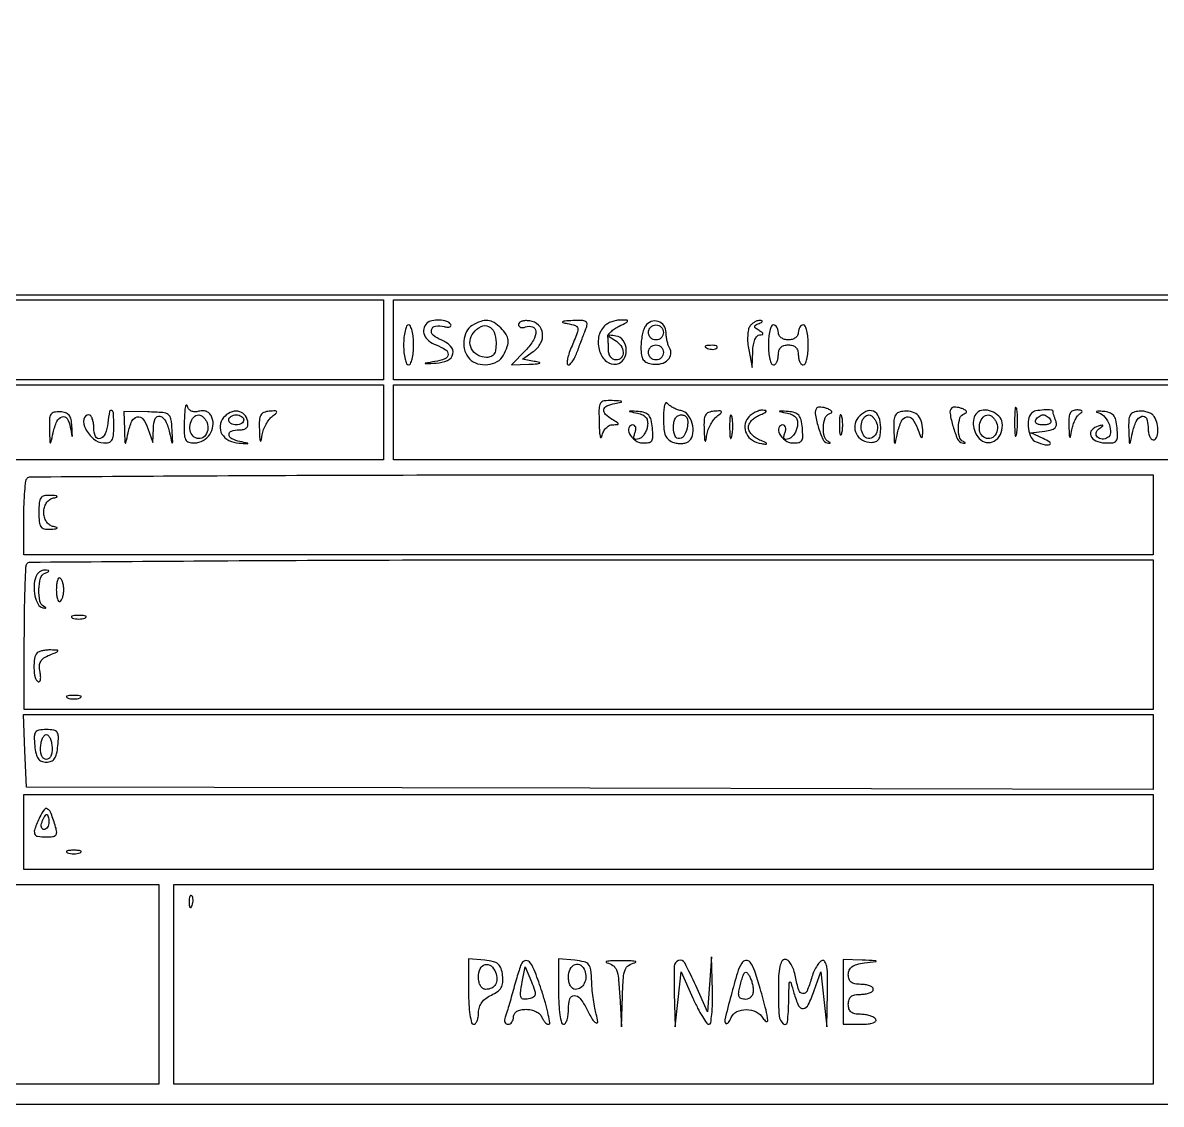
# Model space of a CAD drawing. Extents: x 31 to 1250, y 31 to 897.
# Drawn here: x 781.8 to 1009.6, y 31 to 247.5 of the extents above; entities that cross this region are included whole.
import ezdxf

# ---------------------------------------------------------------- set-up
doc = ezdxf.new("R2010")
doc.units = 0

msp = doc.modelspace()

# ---------------------------------------------------------------- linework, layer by layer
for points in [[(31, 464), (31, 31), (640.463489, 31), (1249.926977, 31), (1250.213489, 53.75, 0.003096), (1250.324363, 71.071305, 0.000033), (1250.341341, 190.328125, 0.000105), (1250.322872, 327.870384, 0.000068), (1250.246394, 486.75), (1249.992789, 897), (640.496394, 897), (31, 897)], [(1247, 543.5), (1247, 193), (952.160124, 193), (657.320248, 193), (656.662291, 168.25, 0.00357), (656.407858, 155.161514, 0.000998), (656.196972, 134.687033, 0.001007), (656.051305, 111.525542, 0.001059), (656.002167, 88.74841), (656, 33.99682), (345.25, 34.24841), (34.5, 34.5), (34.244232, 463, -0.000104), (34.180262, 627.393921, -0.000173), (34.202946, 765.995312, -0.000003), (34.267736, 891.687549, -0.090797), (34.462847, 892.75, -0.310964), (35.540421, 893.495322, -0.00002), (156.393237, 893.749289, -0.000437), (325.743285, 893.950432, -0.000079), (640.968615, 894), (1247, 894)], [(858, 183, 0.023598), (858.07239, 181.467056, 0.037669), (858.29375, 180.175, 0.04382), (858.612873, 179.251055, 0.295869), (859, 179, 0.295869), (859.387127, 179.251055, 0.04382), (859.70625, 180.175, 0.037669), (859.92761, 181.467056, 0.023598), (860, 183, 0.023598), (859.92761, 184.532944, 0.037669), (859.70625, 185.825, 0.04382), (859.387127, 186.748945, 0.295869), (859, 187, 0.295869), (858.612873, 186.748945, 0.04382), (858.29375, 185.825, 0.037669), (858.07239, 184.532944, 0.023598)], [(862.666667, 187.333333, 0.141493), (862.046543, 186.209661, 0.157124), (862.155831, 184.978564, 0.125778), (863.022718, 183.839369, 0.076839), (864.5, 183, -0.049259), (866.403631, 182.052674, -0.278258), (866.893886, 181.082291, -0.288648), (866.26017, 180.225777, -0.051454), (864.25, 179.671679, 0.000355), (862.336665, 179.349423, 0.564304), (862.315833, 179.29661, 0.246358), (862.404184, 179.255458, 0.000286), (864.491449, 179.355257, 0.094567), (866.804972, 179.913871, 0.236433), (867.869333, 181.227485, 0.257108), (867.41437, 182.770708, 0.104748), (865.512589, 183.995214, -0.088467), (863.949568, 184.931699, -0.2754), (863.581932, 186.052129, -0.314423), (864.385672, 186.78764, -0.097207), (866.114239, 186.680377, 0.035946), (866.802744, 186.552302, 0.103734), (867.28339, 186.597944, 0.249166), (867.481177, 186.797476, 0.214761), (867.442363, 187.093259, 0.181122), (866.640522, 187.714113, 0.062651), (865.174972, 187.973789, 0.061948), (863.65429, 187.8618, 0.148106)], [(871.75, 186.919901, 0.146048), (870.588724, 185.68167, 0.095697), (870.05855, 183.784315, 0.092613), (870.26696, 181.76874, 0.125062), (871.2, 180.2, 0.125883), (872.808526, 179.246811, 0.098471), (874.837404, 179.067415, 0.101395), (876.731117, 179.674477, 0.142728), (877.964816, 180.934259, 0.035549), (878.75332, 182.698381, 0.112104), (878.915117, 183.975846, 0.124199), (878.504256, 185.121192, 0.048498), (877.428571, 186.428571, 0.058856), (876.102537, 187.474433, 0.116507), (874.837073, 187.891374, 0.107902), (873.452869, 187.712288, 0.045976)], [(876.5, 183.486305, -0.031368), (876.408289, 182.025875, -0.110209), (876.091693, 181.144802, -0.160966), (875.510174, 180.667675, -0.092239), (874.608986, 180.5, -0.128495), (872.842405, 180.961617, -0.143461), (871.614263, 182.216473, -0.15131), (871.295324, 183.880949, -0.14646), (871.966028, 185.459066, -0.105582), (873.517514, 186.68241, -0.220394), (875.022135, 186.717704, -0.201885), (876.116915, 185.570413, -0.091143)], [(881, 187.100936, 0.15704), (881.113019, 186.74997, 0.152047), (881.410912, 186.525413, 0.11277), (881.863672, 186.471019, 0.065439), (882.398849, 186.599558, -0.173941), (883.82856, 186.630976, -0.321252), (884.478115, 185.733805, -0.138546), (883.984772, 183.953741, -0.054624), (882.422148, 181.91874), (879.625818, 179), (883.062909, 179.136182, 0.004244), (884.760861, 179.217898, 0.109749), (885.200705, 179.342095, 0.68572), (885.181767, 179.492588, 0.01395), (884.14621, 179.719334), (881.79242, 180.166304), (883.953108, 181.679709, 0.116967), (885.429988, 183.34031, 0.153195), (885.811331, 185.323096, 0.175735), (884.98734, 186.978154, 0.156218), (883.25, 187.819551, 0.043615), (882.388357, 187.866043, 0.069078), (881.660938, 187.740273, 0.097145), (881.173482, 187.472182, 0.22212)], [(890.75, 187.294267, -0.030536), (892.382585, 186.875085, -0.280515), (892.840355, 186.344053, -0.134757), (892.745166, 185.42703, -0.006112), (891.551027, 182.467881, 0.01976), (891.055929, 181.137485, 0.036526), (890.777714, 180.01869, 0.048871), (890.719831, 179.227695, 0.407021), (890.953202, 179, 0.209565), (891.344987, 179.171752, 0.038303), (891.846766, 179.807813, 0.03542), (892.356445, 180.696857, 0.025605), (892.799892, 181.75, -0.002069), (893.23298, 182.93103, -0.001631), (893.711342, 184.20625, -0.001649), (894.163486, 185.387945, -0.004083), (894.504706, 186.25, 0.076337), (894.718729, 187.153131, 0.283153), (894.464233, 187.652222, 0.132132), (893.682876, 187.880838, 0.015613), (891.856989, 187.863818, 0.005292), (890.29613, 187.783943, 0.103737), (889.834347, 187.656912, 0.683911), (889.850359, 187.503633, 0.019189)], [(898.2, 186.8, 0.154988), (897.033226, 184.547134, 0.119889), (897.222944, 181.773595, 0.140799), (898.604764, 179.69498, 0.227454), (900.619827, 179.165302, 0.205891), (902.047395, 180.134343, 0.148501), (902.573697, 182.010566, 0.148379), (901.967859, 183.863703, 0.205592), (900.5, 184.773136, 0.00423), (899.240842, 184.951462, 0.363634), (899.089662, 184.855558, 0.338934), (899.15263, 184.680682, 0.003998), (900.25, 183.987141, -0.097508), (901.460238, 182.859633, -0.141879), (901.949885, 181.494966, -0.212936), (901.557763, 180.443606, -0.201202), (900.5, 180, -0.130775), (899.924246, 180.153209, -0.10214), (899.4375, 180.583333, -0.08892), (899.111864, 181.230589, -0.072314), (899, 182, 0.006166), (898.989879, 182.820703, 0.006352), (898.959521, 183.632812, 0.006165), (898.9156, 184.335793, 0.026752), (898.862198, 184.75, -0.221686), (898.957853, 185.117545, -0.039246), (899.466292, 185.642545, -0.035976), (900.207736, 186.207422, -0.025435), (901.112198, 186.735258, 0.004098), (902.61138, 187.526457, 0.206112), (902.813884, 187.781816, 0.479918), (902.688838, 187.952972, 0.009433), (901.45, 187.985258, 0.050821), (900.577067, 187.902639, 0.038466), (899.649688, 187.64317, 0.039393), (898.808227, 187.258834, 0.069662)], [(906.408039, 186.792889, 0.074979), (906.058349, 186.091692, 0.026127), (905.766736, 184.998536, 0.025264), (905.566845, 183.743398, 0.02686), (905.5, 182.5, 0.034904), (905.607936, 180.955678, 0.120905), (905.977034, 180.032113, 0.144871), (906.687237, 179.478396, 0.05857), (907.88691, 179.162508, 0.098599), (909.578091, 179.257483, 0.132219), (910.908085, 180.011191, 0.166778), (911.492502, 181.185457, 0.172907), (911.221231, 182.451057, -0.058966), (910.969944, 182.990725, -0.023991), (910.753495, 183.772782, -0.023336), (910.598976, 184.644823, -0.027494), (910.537214, 185.480924, 0.148387), (910.085642, 186.874385, 0.165266), (908.951743, 187.710216, 0.167279), (907.554333, 187.676888, 0.151947)], [(910, 185.5, -0.099038), (909.885486, 184.927543, -0.097945), (909.559375, 184.440625, -0.097945), (909.072457, 184.114514, -0.099038), (908.5, 184, -0.099038), (907.927543, 184.114514, -0.097945), (907.440625, 184.440625, -0.097945), (907.114514, 184.927543, -0.099038), (907, 185.5, -0.099038), (907.114514, 186.072457, -0.097945), (907.440625, 186.559375, -0.097945), (907.927543, 186.885486, -0.099038), (908.5, 187, -0.099038), (909.072457, 186.885486, -0.097945), (909.559375, 186.559375, -0.097945), (909.885486, 186.072457, -0.099038)], [(927.320166, 186.75, 0.113138), (927.008157, 186.035279, 0.033225), (926.86408, 184.839063, 0.031513), (926.877542, 183.431602, 0.029195), (927.06608, 182), (927.736718, 178.5), (927.868359, 181.75, -0.0344), (928.008494, 183.027524, -0.055621), (928.319972, 184.074529, -0.0743), (928.74995, 184.778031, -0.218796), (929.25, 185.015313, 0.037088), (929.791922, 185.062247, 0.404726), (929.911017, 185.221831, 0.205841), (929.767122, 185.465159, 0.016505), (929.136847, 185.894262, -0.022213), (928.426195, 186.390051, -0.233412), (928.273695, 186.69893, -0.275386), (928.436975, 186.972905, -0.029355), (929.136847, 187.300002, 0.028112), (929.600724, 187.515399, 0.18127), (929.768355, 187.706053, 0.417569), (929.702337, 187.850559, 0.070426), (929.372445, 187.921053, 0.095742), (928.873212, 187.860349, 0.051703), (928.304471, 187.609622, 0.04885), (927.757501, 187.222304, 0.055079)], [(931, 183, 0.023598), (931.07239, 181.467056, 0.037669), (931.29375, 180.175, 0.04382), (931.612873, 179.251055, 0.295869), (932, 179, 0.191087), (932.381882, 179.151477, 0.088204), (932.70625, 179.5875, 0.068025), (932.926307, 180.234582, 0.048028), (933, 181, -0.072254), (933.126841, 181.873159, -0.124864), (933.5, 182.5, -0.124864), (934.126841, 182.873159, -0.072254), (935, 183, -0.072254), (935.873159, 182.873159, -0.124864), (936.5, 182.5, -0.124864), (936.873159, 181.873159, -0.072254), (937, 181, 0.048028), (937.073693, 180.234582, 0.068025), (937.29375, 179.5875, 0.088204), (937.618118, 179.151477, 0.191087), (938, 179, 0.295869), (938.387127, 179.251055, 0.04382), (938.70625, 180.175, 0.037669), (938.92761, 181.467056, 0.023598), (939, 183, 0.023598), (938.92761, 184.532944, 0.037669), (938.70625, 185.825, 0.04382), (938.387127, 186.748945, 0.295869), (938, 187, 0.148195), (937.618646, 186.884432, 0.098894), (937.29375, 186.559375, 0.082425), (937.074694, 186.073457, 0.064853), (937, 185.5, -0.130775), (936.846791, 184.924246, -0.10214), (936.416667, 184.4375, -0.08892), (935.769411, 184.111864, -0.072314), (935, 184, -0.072314), (934.230589, 184.111864, -0.08892), (933.583333, 184.4375, -0.10214), (933.153209, 184.924246, -0.130775), (933, 185.5, 0.064853), (932.925306, 186.073457, 0.082425), (932.70625, 186.559375, 0.098894), (932.381354, 186.884432, 0.148195), (932, 187, 0.295869), (931.612873, 186.748945, 0.04382), (931.29375, 185.825, 0.037669), (931.07239, 184.532944, 0.023598)], [(910, 181.5, -0.099038), (909.885486, 180.927543, -0.097945), (909.559375, 180.440625, -0.097945), (909.072457, 180.114514, -0.099038), (908.5, 180, -0.099038), (907.927543, 180.114514, -0.097945), (907.440625, 180.440625, -0.097945), (907.114514, 180.927543, -0.099038), (907, 181.5, -0.099038), (907.114514, 182.072457, -0.097945), (907.440625, 182.559375, -0.097945), (907.927543, 182.885486, -0.099038), (908.5, 183, -0.099038), (909.072457, 182.885486, -0.097945), (909.559375, 182.559375, -0.097945), (909.885486, 182.072457, -0.099038)], [(918.8125, 182.316886, 0.051402), (919.359369, 182.160852, 0.05415), (919.916927, 182.123424, 0.060344), (920.402231, 182.202593, 0.126455), (920.729167, 182.395833, 0.296942), (920.77538, 182.614691, 0.208169), (920.592839, 182.799335, 0.077125), (920.112848, 182.910055, 0.028489), (919.416667, 182.921053, 0.018894), (918.670344, 182.862007, 0.168741), (918.37858, 182.720685, 0.470617), (918.395823, 182.538436, 0.054073)], [(814.116001, 167.886536, 0.011699), (814.111346, 165.213257, 0.100671), (814.373275, 164.054582, 0.219604), (814.988571, 163.519846, 0.084209), (816.141732, 163.386536, 0.113965), (817.883937, 163.887285, 0.11576), (819.218567, 165.099383, 0.11884), (819.852217, 166.750632, 0.124702), (819.646996, 168.477531, 0.080869), (819.232779, 169.188072, 0.109568), (818.649144, 169.644173, 0.105369), (817.909102, 169.821448, 0.070348), (817.040492, 169.72084, -0.064225), (816.185481, 169.611228, -0.111986), (815.491898, 169.769106, -0.124946), (814.984164, 170.192837, -0.091989), (814.668645, 170.857386, 0.517219), (814.495561, 170.921811, 0.199732), (814.326191, 170.662277, 0.030323), (814.189473, 169.559007, 0.009382)], [(897.136182, 167.25, 0.008987), (897.215645, 165.547331, 0.039868), (897.359663, 164.55625, 0.525484), (897.531558, 164.487763, 0.200632), (897.705733, 164.75, -0.066971), (897.997389, 165.618393, -0.072563), (898.502703, 166.352852, -0.080756), (899.140655, 166.850149, -0.121308), (899.819551, 167.030409, 0.010135), (900.825477, 167.069017, 0.416421), (900.95649, 167.217491, 0.24322), (900.822925, 167.438635, 0.005718), (899.75, 168.080099, -0.058492), (898.405448, 169.090114, -0.245779), (898.09069, 170.016052, -0.251249), (898.672833, 170.7872, -0.060468), (900.25, 171.294267, 0.00362), (901.568679, 171.558172, 0.574721), (901.607621, 171.674595, 0.200802), (901.401331, 171.775265, 0.002047), (899.75, 171.863818, 0.043627), (898.114954, 171.802117, 0.236898), (897.399807, 171.323143, 0.126774), (897.109762, 170.246859, 0.009924)], [(910.015313, 168.317388, 0.020417), (910.096855, 166.124496, 0.082216), (910.417032, 164.827712, 0.128695), (911.050805, 164.014644, 0.086559), (912.100663, 163.468051, 0.051349), (912.97719, 163.286056, 0.051197), (913.873307, 163.286227, 0.055966), (914.656002, 163.456584, 0.115325), (915.185328, 163.785328, 0.166207), (915.919139, 165.281463, 0.099682), (915.775062, 167.275893, 0.101579), (914.877214, 169.029146, 0.179199), (913.5, 169.855467, -0.04255), (912.680448, 170.083017, -0.037188), (911.871686, 170.45415, -0.038993), (911.189351, 170.903648, -0.084094), (910.765313, 171.365682, 0.485811), (910.489114, 171.391048, 0.12989), (910.241942, 170.938152, 0.042953), (910.071418, 169.849631, 0.016471)], [(787.118315, 166.113464, 0.001013), (787.204957, 163.621628, 0.199061), (787.307252, 163.398441, 0.578669), (787.432007, 163.437187, 0.001817), (787.868315, 165.417502, -0.052631), (788.614685, 167.681957, -0.210339), (789.67554, 168.636332, -0.35199), (790.666965, 168.264381, -0.091261), (791.29967, 166.546916, 0.000366), (791.611491, 164.748527, 0.52472), (791.664184, 164.724238, 0.276518), (791.706003, 164.80139, 0.000307), (791.621813, 166.737631, 0.040147), (791.451276, 168.102314, 0.121866), (791.049788, 168.939632, 0.143897), (790.350448, 169.413287, 0.064867), (789.25, 169.613464, 0.062233), (788.044318, 169.524178, 0.209362), (787.410799, 169.08047, 0.127323), (787.126168, 168.1396, 0.018306)], [(798.816422, 167.327119, -0.066498), (798.273815, 165.207715, -0.222228), (797.25024, 164.254136, -0.391246), (796.346074, 164.672326, -0.098242), (796, 166.416667, 0.036866), (795.926954, 167.406008, 0.055541), (795.70625, 168.241146, 0.072835), (795.383143, 168.812401, 0.231675), (795, 169, 0.372584), (794.001013, 168.135589, 0.158761), (794.325329, 166.254192, 0.093648), (795.966961, 164.192061, 0.165503), (797.962485, 163.386536, 0.079347), (798.996684, 163.493156, 0.189656), (799.606989, 163.943727, 0.117651), (799.91897, 164.86731, 0.022888), (800, 166.636536, 0.010556), (799.944051, 169.286412, 0.255448), (799.575093, 169.898564, 0.522956), (799.163247, 169.706929, 0.013443)], [(802.118315, 166.089609, 0.000982), (802.205217, 163.601423, 0.203554), (802.306488, 163.385469, 0.57301), (802.429689, 163.424933, 0.001725), (802.868315, 165.417502, -0.051364), (803.62868, 167.744169, -0.237478), (804.691675, 168.614332, -0.299589), (805.819915, 168.186437, -0.069226), (806.821053, 166.3), (807.842105, 163.5), (807.921053, 166.333333, -0.085133), (808.307166, 168.260724, -0.387218), (809.243745, 168.729837, -0.218537), (810.360641, 167.779817, -0.052295), (811.172847, 165.417502, 0.00113), (811.628679, 163.461181, 0.613476), (811.722028, 163.438429, 0.191253), (811.786735, 163.626487, 0.000699), (811.672847, 166, 0.026663), (811.447313, 168.189239, 0.198754), (810.913547, 169.063039, 0.142069), (809.81846, 169.460037, 0.01167), (806.75, 169.589609), (802, 169.679217)], [(818.664167, 167.432783, -0.13575), (818.808095, 165.946818, -0.158748), (818.146183, 164.700354, -0.198612), (817.005202, 164.250389, -0.194633), (815.867217, 164.732783, -0.155991), (815.277718, 165.876502, -0.106879), (815.346158, 167.346404, -0.11812), (815.995829, 168.550952, -0.213408), (817, 169, -0.125507), (817.450999, 168.884981, -0.064084), (817.927242, 168.53963, -0.057495), (818.355144, 168.03215, -0.054869)], [(821.966028, 168.459066, 0.1473), (821.276069, 166.828196, 0.165758), (821.647635, 165.172785, 0.140664), (823.039677, 163.896671, 0.098889), (825.102128, 163.336195, 0.00044), (826.741429, 163.225661, 0.310387), (826.812896, 163.268062, 0.480155), (826.784846, 163.32441, 0.000502), (825.25, 163.655746, -0.062551), (823.616707, 164.227166, -0.264439), (823.059348, 165.055531, -0.34734), (823.53486, 165.76055, -0.077355), (825.073324, 166, 0.055256), (825.988401, 166.101437, 0.142094), (826.565907, 166.419258, 0.164476), (826.83397, 166.961175, 0.081073), (826.811841, 167.738516, 0.14504), (826.120294, 169.072304, 0.165688), (824.84776, 169.728353, 0.147422), (823.319348, 169.504977, 0.1105)], [(826, 168, -0.148195), (825.884432, 167.618646, -0.098894), (825.559375, 167.29375, -0.082425), (825.073457, 167.074694, -0.064853), (824.5, 167, -0.064853), (823.926543, 167.074694, -0.082425), (823.440625, 167.29375, -0.098894), (823.115568, 167.618646, -0.148195), (823, 168, -0.148195), (823.115568, 168.381354, -0.098894), (823.440625, 168.70625, -0.082425), (823.926543, 168.925306, -0.064853), (824.5, 169, -0.064853), (825.073457, 168.925306, -0.082425), (825.559375, 168.70625, -0.098894), (825.884432, 168.381354, -0.148195)], [(829.136182, 166.037196, 0.00328), (829.218746, 164.205318, 0.113345), (829.336246, 163.792549, 0.694426), (829.477005, 163.813277, 0.009634), (829.706923, 165, -0.044946), (829.987065, 166.044937, -0.035116), (830.468433, 167.117175, -0.036142), (831.064393, 168.058465, -0.069076), (831.689066, 168.696764, 0.012467), (832.54505, 169.393489, 0.355349), (832.592632, 169.655251, 0.283295), (832.333865, 169.801911, 0.009671), (831.118325, 169.73396, 0.076426), (830.038256, 169.483642, 0.176377), (829.425939, 168.936264, 0.111231), (829.146195, 167.927922, 0.021892)], [(904.809416, 169.336467, -0.053428), (905.865227, 168.99091, -0.122947), (906.517038, 168.47692, -0.133602), (906.819152, 167.747707, -0.068563), (906.809416, 166.750991, -0.057187), (906.586317, 165.915464, -0.054115), (906.176895, 165.135338, -0.058315), (905.652945, 164.523198, -0.107365), (905.09065, 164.191878, -0.06514), (904.493217, 164.077937, -0.266287), (904.175103, 164.236394, -0.201194), (904.096754, 164.641434, -0.04012), (904.309266, 165.36355, 0.055067), (904.473547, 165.990211, 0.098854), (904.446696, 166.519293, 0.14645), (904.239359, 166.86628, 0.187491), (903.895291, 167, 0.325615), (903.106693, 166.425532, 0.202729), (903.212275, 165.234197, 0.110714), (904.343869, 163.914896, 0.148754), (905.816754, 163.383976, 0.050717), (907.042847, 163.446223, 0.211527), (907.651408, 163.835417, 0.149242), (907.894107, 164.652864, 0.022344), (907.803366, 166.383976, 0.033435), (907.536862, 167.995438, 0.119689), (907.068414, 168.919959, 0.14388), (906.282927, 169.432078, 0.056695), (905, 169.663805, 0.00049), (903.316699, 169.772441, 0.284044), (903.232995, 169.72779, 0.509901), (903.259392, 169.668012, 0.000587)], [(914.819551, 166.828328, -0.077969), (914.245613, 164.984177, -0.246964), (913.233119, 164.247168, -0.341983), (912.334996, 164.754328, -0.099758), (912, 166.416667, -0.043744), (912.097716, 167.531429, -0.093042), (912.401892, 168.338523, -0.12769), (912.900993, 168.823287, -0.129929), (913.569551, 169, -0.108654), (914.227121, 168.855398, -0.155126), (914.665008, 168.454992, -0.118091), (914.864321, 167.780163, -0.049589)], [(918.136182, 166.037196, 0.00328), (918.218746, 164.205318, 0.113345), (918.336246, 163.792549, 0.694426), (918.477005, 163.813277, 0.009634), (918.706923, 165, -0.044946), (918.987065, 166.044937, -0.035116), (919.468433, 167.117175, -0.036142), (920.064393, 168.058465, -0.069076), (920.689066, 168.696764, 0.012467), (921.54505, 169.393489, 0.355349), (921.592632, 169.655251, 0.283295), (921.333865, 169.801911, 0.009671), (920.118325, 169.73396, 0.076426), (919.038256, 169.483642, 0.176377), (918.425939, 168.936264, 0.111231), (918.146195, 167.927922, 0.021892)], [(923.252183, 166.5, 0.008901), (923.284834, 165.071102, 0.053901), (923.394187, 164.339362, 0.67161), (923.54341, 164.319562, 0.082665), (923.707261, 164.761659, 0.028254), (923.840609, 165.754739, 0.020511), (923.880728, 166.869594, 0.020826), (923.830983, 167.934218, 0.041951), (923.68708, 168.761659, 0.285845), (923.523779, 168.916221, 0.417468), (923.37161, 168.814362, 0.038992), (923.273069, 167.938425, 0.009782)], [(926.930433, 168.416177, 0.149266), (926.289948, 166.885866, 0.145557), (926.60453, 165.241701, 0.130626), (927.816697, 163.908582, 0.111041), (929.607183, 163.251094, 0.009776), (930.545676, 163.146303, 0.587324), (930.623156, 163.259472, 0.17311), (930.421994, 163.453065, 0.004403), (929.25, 163.96887, -0.054209), (928.389477, 164.454856, -0.055486), (927.660938, 165.111145, -0.061303), (927.16453, 165.830224, -0.121026), (927, 166.5, -0.122226), (927.165097, 167.16529, -0.063226), (927.660938, 167.870556, -0.057078), (928.389518, 168.506622, -0.055429), (929.25, 168.968838, 0.012615), (930.22964, 169.391614, 0.142603), (930.545227, 169.666147, 0.518195), (930.468371, 169.856007, 0.047797), (929.872445, 169.936614, 0.082507), (929.153341, 169.845732, 0.046694), (928.336862, 169.516132, 0.045009), (927.553675, 169.017491, 0.055346)], [(934.809416, 169.336467, -0.053428), (935.865227, 168.99091, -0.122947), (936.517038, 168.47692, -0.133602), (936.819152, 167.747707, -0.068563), (936.809416, 166.750991, -0.057187), (936.586317, 165.915464, -0.054115), (936.176895, 165.135338, -0.058315), (935.652945, 164.523198, -0.107365), (935.09065, 164.191878, -0.06514), (934.493217, 164.077937, -0.266287), (934.175103, 164.236394, -0.201194), (934.096754, 164.641434, -0.04012), (934.309266, 165.36355, 0.055067), (934.473547, 165.990211, 0.098854), (934.446696, 166.519293, 0.14645), (934.239359, 166.86628, 0.187491), (933.895291, 167, 0.325615), (933.106693, 166.425532, 0.202729), (933.212275, 165.234197, 0.110714), (934.343869, 163.914896, 0.148754), (935.816754, 163.383976, 0.050717), (937.042847, 163.446223, 0.211527), (937.651408, 163.835417, 0.149242), (937.894107, 164.652864, 0.022344), (937.803366, 166.383976, 0.033435), (937.536862, 167.995438, 0.119689), (937.068414, 168.919959, 0.14388), (936.282927, 169.432078, 0.056695), (935, 169.663805, 0.00049), (933.316699, 169.772441, 0.284044), (933.232995, 169.72779, 0.509901), (933.259392, 169.668012, 0.000587)], [(940.730919, 170.397586, 0.242328), (940.365954, 169.257874, 0.030508), (940.966046, 166.654878, 0.030438), (941.877661, 164.145301, 0.245825), (942.800704, 163.399765, 0.014192), (943.249583, 163.323202, 0.254494), (943.381926, 163.372691, 0.46521), (943.366445, 163.470912, 0.020809), (943.025, 163.658333, -0.218617), (942.236744, 164.633213, -0.070306), (942.0292, 166.527979, -0.071175), (942.354005, 168.382414, -0.237718), (943.199438, 169.233146, 0.07757), (943.608327, 169.444243, 0.341655), (943.678723, 169.688185, 0.17869), (943.437883, 169.956687, 0.029908), (942.797204, 170.247578, 0.032588), (942.149958, 170.448685, 0.040931), (941.529543, 170.545174, 0.045853), (941.017509, 170.535356, 0.170263)], [(945.232003, 167, 0.011065), (945.259713, 165.748017, 0.052887), (945.366341, 165.042187, 0.542911), (945.521012, 164.99086, 0.161593), (945.689326, 165.25, 0.039571), (945.831531, 166.047266, 0.024357), (945.877971, 167, 0.024357), (945.831531, 167.952734, 0.039571), (945.689326, 168.75, 0.161593), (945.521012, 169.00914, 0.542911), (945.366341, 168.957813, 0.052887), (945.259713, 168.251983, 0.011065)], [(948.966028, 168.459066, 0.14646), (948.295324, 166.880949, 0.15131), (948.614263, 165.216473, 0.143461), (949.842405, 163.961617, 0.128495), (951.608986, 163.5, 0.092239), (952.510174, 163.667675, 0.160966), (953.091693, 164.144802, 0.110209), (953.408289, 165.025875, 0.031368), (953.5, 166.486305, 0.091143), (953.116915, 168.570413, 0.201885), (952.022135, 169.717704, 0.220394), (950.517514, 169.68241, 0.105582)], [(952.664167, 167.432783, -0.138688), (952.801713, 165.921971, -0.15618), (952.111564, 164.642541, -0.229344), (951.021365, 164.286861, -0.224064), (950.050879, 164.917675, -0.10781), (949.608701, 166.172548, -0.096381), (949.702915, 167.552339, -0.116324), (950.268513, 168.607762, -0.215035), (951.138374, 169, -0.139714), (951.536158, 168.886635, -0.060958), (951.967889, 168.53963, -0.053624), (952.365595, 168.032302, -0.047864)], [(956.118315, 166.037196, 0.000916), (956.205813, 163.557236, 0.213966), (956.304776, 163.356822, 0.560006), (956.424534, 163.397901, 0.001537), (956.868315, 165.417502, -0.051364), (957.62868, 167.744169, -0.237478), (958.691675, 168.614332, -0.299589), (959.819915, 168.186437, -0.069226), (960.821053, 166.3, 0.006868), (961.361519, 164.878853, 0.140455), (961.638929, 164.51862, 0.570862), (961.832198, 164.60078, 0.024903), (961.90574, 165.5, 0.062784), (961.724145, 167.434507, 0.124768), (961.035212, 168.800039, 0.141926), (959.851263, 169.564469, 0.091891), (958.219189, 169.741558, 0.068881), (957.06917, 169.493156, 0.178), (956.431088, 168.952882, 0.115963), (956.138122, 167.952947, 0.021891)], [(967.730919, 170.397586, 0.242328), (967.365954, 169.257874, 0.030508), (967.966046, 166.654878, 0.030438), (968.877661, 164.145301, 0.245825), (969.800704, 163.399765, 0.014192), (970.249583, 163.323202, 0.254494), (970.381926, 163.372691, 0.46521), (970.366445, 163.470912, 0.020809), (970.025, 163.658333, -0.218617), (969.236744, 164.633213, -0.070306), (969.0292, 166.527979, -0.071175), (969.354005, 168.382414, -0.237718), (970.199438, 169.233146, 0.07757), (970.608327, 169.444243, 0.341655), (970.678723, 169.688185, 0.17869), (970.437883, 169.956687, 0.029908), (969.797204, 170.247578, 0.032588), (969.149958, 170.448685, 0.040931), (968.529543, 170.545174, 0.045853), (968.017509, 170.535356, 0.170263)], [(972.708849, 169.375516, 0.146768), (972.105002, 168.254091, 0.087375), (972.061928, 166.725966, 0.081804), (972.556901, 165.177414, 0.101712), (973.5, 164, 0.174371), (975.0181, 163.450229, 0.169909), (976.557902, 163.985269, 0.142758), (977.613022, 165.475247, 0.119182), (977.798257, 167.412495, 0.161917), (977.131374, 168.748542, 0.105049), (975.671914, 169.699433, 0.108555), (973.992714, 169.956417, 0.182227)], [(976.664167, 167.432783, -0.13575), (976.808095, 165.946818, -0.158748), (976.146183, 164.700354, -0.198612), (975.005202, 164.250389, -0.194633), (973.867217, 164.732783, -0.155991), (973.277718, 165.876502, -0.106879), (973.346158, 167.346404, -0.11812), (973.995829, 168.550952, -0.213408), (975, 169, -0.125507), (975.450999, 168.884981, -0.064084), (975.927242, 168.53963, -0.057495), (976.355144, 168.03215, -0.054869)], [(980.286014, 167.5, 0.006817), (980.315278, 165.711719, 0.040183), (980.418418, 164.780601, 0.720633), (980.561388, 164.761725, 0.075924), (980.717581, 165.26375, 0.022548), (980.846293, 166.485188, 0.015659), (980.885962, 167.872547, 0.015827), (980.839977, 169.209518, 0.031163), (980.703931, 170.26375, 0.248898), (980.549185, 170.455688, 0.49082), (980.403147, 170.374351, 0.030832), (980.307632, 169.29708, 0.00738)], [(983.666667, 169.333333, 0.162889), (983.039392, 168.075038, 0.074634), (983.056982, 166.219119, 0.07602), (983.611765, 164.488483, 0.187767), (984.581787, 163.606989, 0.025384), (986.391725, 163.01592, 0.174558), (987.309854, 163.090213, 0.590566), (987.342776, 163.514088, 0.039706), (986, 164.251199), (983.5, 165.375626), (986.32859, 165.761819, 0.030617), (987.62736, 166.020914, 0.110843), (988.370739, 166.406895, 0.188399), (988.664253, 166.945871, 0.123788), (988.57859, 167.655793, -0.008483), (988.357058, 168.263737, -0.010161), (988.169961, 168.843514, -0.009012), (988.031581, 169.336204, -0.064035), (988, 169.581787, 0.39343), (987.63486, 169.974006, 0.032198), (986.104771, 169.984873, 0.034673), (984.505173, 169.781288, 0.148448)], [(987.5, 168, -0.210115), (987.553029, 167.621971, -0.178861), (987.314314, 167.29375, -0.100989), (986.768372, 167.071437, -0.046386), (986, 167, -0.046386), (985.231628, 167.071437, -0.100989), (984.685686, 167.29375, -0.178861), (984.446971, 167.621971, -0.210115), (984.5, 168, -0.057296), (984.80183, 168.382513, -0.050113), (985.195564, 168.70625, -0.052849), (985.617099, 168.926995, -0.094481), (986, 169, -0.094481), (986.382901, 168.926995, -0.052849), (986.804436, 168.70625, -0.050113), (987.19817, 168.382513, -0.057296)], [(991.136182, 166.75, 0.002069), (991.224431, 164.833521, 0.157598), (991.332304, 164.549329, 0.635542), (991.459978, 164.580153, 0.004464), (991.736997, 166, -0.035215), (991.9996, 167.010886, -0.034568), (992.402717, 167.981439, -0.036644), (992.876772, 168.779447, -0.098488), (993.350815, 169.234687, 0.058323), (993.73793, 169.551165, 0.377644), (993.748779, 169.782974, 0.198242), (993.461362, 169.941481, 0.025962), (992.75, 169.984687, 0.110321), (991.92202, 169.80734, 0.170953), (991.402133, 169.303838, 0.101313), (991.149877, 168.358777, 0.0252)], [(997.147375, 169.381084, -0.150112), (998.367489, 168.571012, -0.086365), (999.243146, 167.021544, -0.097175), (999.482159, 165.422173, -0.247852), (998.90612, 164.441979, -0.146096), (997.804644, 164.144908, -0.191706), (996.856174, 164.552103, -0.253262), (996.606751, 165.386825, -0.190674), (997.143237, 166.201131, 0.005432), (997.884931, 166.733192, 0.308288), (997.938499, 166.884835, 0.408786), (997.820303, 166.95507, 0.006633), (997, 166.742798, 0.145042), (995.739609, 165.962119, 0.282012), (995.537105, 164.83919, 0.197277), (996.513127, 163.814095, 0.096324), (998.302293, 163.398366, 0.030699), (999.90991, 163.43877, 0.199992), (1000.611707, 163.805278, 0.176684), (1000.894435, 164.592055, 0.023098), (1000.802293, 166.398366, 0.034063), (1000.535709, 167.996827, 0.118733), (1000.065458, 168.923237, 0.141824), (999.278542, 169.442128, 0.056927), (998, 169.684645, 0.010428), (997.104701, 169.732022, 0.093786), (996.718291, 169.67164, 0.661064), (996.711108, 169.553116, 0.043776)], [(1003.118315, 166.037196, 0.000916), (1003.205813, 163.557236, 0.213966), (1003.304776, 163.356822, 0.560006), (1003.424534, 163.397901, 0.001537), (1003.868315, 165.417502, -0.055263), (1004.634028, 167.700266, -0.197606), (1005.741487, 168.724878, -0.40231), (1006.648015, 168.332362, -0.099624), (1007, 166.583333, 0.036866), (1007.073046, 165.593992, 0.055541), (1007.29375, 164.758854, 0.072835), (1007.616857, 164.187599, 0.231675), (1008, 164, 0.301069), (1008.670764, 164.444151, 0.089674), (1008.955174, 165.703109, 0.070298), (1008.799428, 167.302803, 0.082378), (1008.203876, 168.704362, 0.112747), (1007.749668, 169.153749, 0.055323), (1007.011356, 169.505838, 0.050821), (1006.124836, 169.716122, 0.051678), (1005.219189, 169.741558, 0.068881), (1004.06917, 169.493156, 0.178), (1003.431088, 168.952882, 0.115963), (1003.138122, 167.952947, 0.021891)], [(1008, 149), (1008, 141), (895, 141), (782, 141), (782, 148.333333, -0.008468), (782.048411, 151.19147, -0.012318), (782.195833, 153.708333, -0.007906), (782.402069, 155.785689, -0.169247), (782.666667, 156.333333, -0.197329), (783.322703, 156.607417, -0.000048), (816.135417, 156.804167, -0.000919), (852.546885, 156.952058, -0.000556), (895.666667, 157), (1008, 157)], [(785, 149.5, 0.020614), (785.079359, 147.575952, 0.126755), (785.402428, 146.646748, 0.198098), (786.056894, 146.205801, 0.063402), (787.25, 146.116001, 0.005718), (788.392295, 146.187999, 0.197309), (788.62878, 146.306344, 0.541772), (788.5883, 146.449367, 0.01159), (787.75, 146.689326, -0.104517), (787.045591, 147.041742, -0.085644), (786.484487, 147.671564, -0.076991), (786.123057, 148.518827, -0.062465), (786, 149.5, -0.062465), (786.123057, 150.481173, -0.076991), (786.484487, 151.328436, -0.085644), (787.045591, 151.958258, -0.104517), (787.75, 152.310674, 0.01159), (788.5883, 152.550633, 0.541772), (788.62878, 152.693656, 0.197309), (788.392295, 152.812001, 0.005718), (787.25, 152.883999, 0.063402), (786.056894, 152.794199, 0.198098), (785.402428, 152.353252, 0.126755), (785.079359, 151.424048, 0.020614)], [(1008, 125), (1008, 110), (895.038671, 110), (782.077341, 110), (782.096947, 124.189785, -0.003287), (782.140685, 129.686716, -0.005036), (782.257886, 134.449321, -0.001901), (782.415018, 138.531049, -0.128525), (782.617294, 139.189785, -0.257956), (783.209551, 139.522873, -0.000059), (816.00048, 139.761999, -0.001118), (852.409295, 139.941746, -0.000675), (895.559017, 140), (1008, 140)], [(784.389534, 136.572726, 0.085368), (784.034563, 134.785698, 0.061745), (784.232759, 132.760861, 0.067568), (784.855545, 131.085164, 0.224642), (785.775, 130.403328, 0.01415), (786.233161, 130.325702, 0.238062), (786.374375, 130.373738, 0.482015), (786.362259, 130.471882, 0.02232), (786.025, 130.658333, -0.234588), (785.208919, 131.732808, -0.055656), (785.029564, 134.041691, -0.055687), (785.36365, 136.330656, -0.237067), (786.25, 137.337719, 0.01027), (786.89123, 137.611907, 0.30932), (786.97782, 137.754345, 0.36718), (786.873211, 137.864951, 0.011982), (786.218615, 137.921053, 0.102924), (785.68782, 137.844306, 0.071751), (785.152751, 137.557547, 0.068154), (784.694848, 137.112349, 0.074376)], [(788.5, 134, 0.02538), (788.553104, 132.954503, 0.052044), (788.720312, 132.152292, 0.094343), (788.964799, 131.702215, 0.376011), (789.25, 131.654508, 0.133001), (789.538487, 131.962461, 0.044739), (789.779688, 132.534701, 0.040769), (789.944643, 133.24563, 0.036641), (790, 134, 0.036641), (789.944643, 134.75437, 0.040769), (789.779688, 135.465299, 0.044739), (789.538487, 136.037539, 0.133001), (789.25, 136.345492, 0.376011), (788.964799, 136.297785, 0.094343), (788.720312, 135.847708, 0.052044), (788.553104, 135.045497, 0.02538)], [(791.75, 128.337719, 0.057986), (792.320008, 128.181385, 0.037979), (793, 128.12966, 0.037979), (793.679992, 128.181385, 0.057986), (794.25, 128.337719, 0.174857), (794.459382, 128.525001, 0.447206), (794.398438, 128.693942, 0.078554), (793.89144, 128.810911, 0.017491), (793, 128.842105, 0.017491), (792.10856, 128.810911, 0.078554), (791.601562, 128.693942, 0.447206), (791.540618, 128.525001, 0.174857)], [(784.666667, 121.333333, 0.161965), (784.12859, 120.258816, 0.044025), (784.022495, 118.336041, 0.04323), (784.247791, 116.456155, 0.205715), (784.855543, 115.589279, 0.330696), (785.134603, 115.613106, 0.163912), (785.321657, 115.938341, 0.068494), (785.362236, 116.611298, 0.028091), (785.240912, 117.520082, -0.051201), (785.132465, 118.769656, -0.123577), (785.370742, 119.659453, -0.121996), (786.003582, 120.338286, -0.049242), (787.135369, 120.926433, 0.003124), (788.651261, 121.544411, 0.23042), (788.823346, 121.738837, 0.479612), (788.720651, 121.88183, 0.005786), (787.416667, 121.936614, 0.029905), (786.570228, 121.911742, 0.031707), (785.749479, 121.785547, 0.033456), (785.063067, 121.586053, 0.10935)], [(790.75, 112.337719, 0.057986), (791.320008, 112.181385, 0.037979), (792, 112.12966, 0.037979), (792.679992, 112.181385, 0.057986), (793.25, 112.337719, 0.174857), (793.459382, 112.525001, 0.447206), (793.398438, 112.693942, 0.078554), (792.89144, 112.810911, 0.017491), (792, 112.842105, 0.017491), (791.10856, 112.810911, 0.078554), (790.601562, 112.693942, 0.447206), (790.540618, 112.525001, 0.174857)], [(784.186642, 102.75, 0.029703), (784.437016, 101.15296, 0.101271), (784.8609, 100.19542, 0.147433), (785.524698, 99.680842, 0.091927), (786.5, 99.5, 0.091927), (787.475302, 99.680842, 0.147433), (788.1391, 100.19542, 0.101271), (788.562984, 101.15296, 0.029703), (788.813358, 102.75, 0.021526), (788.913007, 104.625726, 0.158465), (788.647713, 105.470503, 0.202403), (787.972889, 105.886829, 0.038362), (786.5, 106, 0.038362), (785.027111, 105.886829, 0.202403), (784.352287, 105.470503, 0.158465), (784.086993, 104.625726, 0.021526)], [(787.644213, 102.499294, -0.045631), (787.610928, 101.507887, -0.076291), (787.38318, 100.706968, -0.105373), (786.996968, 100.187492, -0.182362), (786.5, 100, -0.182362), (786.003032, 100.187492, -0.105373), (785.61682, 100.706968, -0.076291), (785.389072, 101.507887, -0.045631), (785.355787, 102.499294, -0.03791), (785.48423, 103.45627, -0.055088), (785.751387, 104.26442, -0.070485), (786.106287, 104.818026, -0.218372), (786.5, 104.998588, -0.218372), (786.893713, 104.818026, -0.070485), (787.248613, 104.26442, -0.055088), (787.51577, 103.45627, -0.03791)], [(785.182834, 88.501932, 0.014603), (784.184156, 86.128743, 0.172786), (784.157663, 85.145085, 0.282761), (784.76067, 84.632631, 0.038334), (786.488041, 84.5, 0.031632), (787.766935, 84.580988, 0.174254), (788.372517, 84.889768, 0.215387), (788.57075, 85.468638, 0.050348), (788.367078, 86.5, 0.014337), (787.448372, 89.233291, 0.165644), (786.746026, 90.099632, 0.394132), (786.037102, 89.963571, 0.050737)], [(787, 87.5, -0.062722), (786.92777, 86.926468, -0.08088), (786.715469, 86.440625, -0.098158), (786.400789, 86.115494, -0.152681), (786.031385, 86, -0.184534), (785.710807, 86.122486, -0.147206), (785.516384, 86.440625, -0.100118), (785.488865, 86.925634, -0.055937), (785.638374, 87.5, -0.02136), (785.887494, 88.074558, -0.030395), (786.160341, 88.559375, -0.030693), (786.420671, 88.912889, -0.222225), (786.606989, 89, -0.289661), (786.758929, 88.903916, -0.046727), (786.884553, 88.559375, -0.039339), (786.971531, 88.074824, -0.024748)], [(790.75, 81.337719, 0.057986), (791.320008, 81.181385, 0.037979), (792, 81.12966, 0.037979), (792.679992, 81.181385, 0.057986), (793.25, 81.337719, 0.174857), (793.459382, 81.525001, 0.447206), (793.398438, 81.693942, 0.078554), (792.89144, 81.810911, 0.017491), (792, 81.842105, 0.017491), (791.10856, 81.810911, 0.078554), (790.601562, 81.693942, 0.447206), (790.540618, 81.525001, 0.174857)], [(815.078947, 71.416667, 0.018894), (815.137993, 70.670344, 0.168741), (815.279315, 70.37858, 0.470617), (815.461564, 70.395823, 0.054073), (815.683114, 70.8125, 0.051402), (815.839148, 71.359369, 0.05415), (815.876576, 71.916927, 0.060344), (815.797407, 72.402231, 0.126455), (815.604167, 72.729167, 0.296942), (815.385309, 72.77538, 0.208169), (815.200665, 72.592839, 0.077125), (815.089945, 72.112848, 0.028489)], [(871, 53.563358, 0.013691), (871.070236, 50.998863, 0.024114), (871.28809, 48.89084, 0.021772), (871.598821, 47.315402, 0.346027), (872, 47, 0.215919), (872.382558, 47.173281, 0.079225), (872.70625, 47.687224, 0.06025), (872.92673, 48.443742, 0.040831), (873, 49.339485, -0.07605), (873.166301, 50.426527, -0.08213), (873.649081, 51.382837, -0.075561), (874.453625, 52.192483, -0.052598), (875.565607, 52.847939, 0.045739), (876.815851, 53.562024, 0.110023), (877.531775, 54.344083, 0.111691), (877.841998, 55.348184, 0.047989), (877.815607, 56.758454, 0.048177), (877.506787, 58.201006, 0.139701), (876.948788, 59.043877, 0.121427), (875.9768, 59.533634, 0.032248), (874.25, 59.813358), (871, 60.126717)], [(881.660348, 59.25, 0.054709), (881.424869, 58.748006, 0.005151), (880.997321, 57.453502, 0.006551), (880.522365, 55.893793, 0.00511), (880.045945, 54.187454, -0.003232), (879.562633, 52.430987, -0.003453), (879.06698, 50.719466, -0.003279), (878.621113, 49.254004, -0.016126), (878.337625, 48.437454, 0.06827), (878.208847, 47.887654, 0.116131), (878.273234, 47.422252, 0.152512), (878.516796, 47.1157, 0.150295), (878.893011, 47, 0.134459), (879.315153, 47.115611, 0.100435), (879.674822, 47.440625, 0.087143), (879.91686, 47.926792, 0.072144), (880, 48.5, -0.141262), (880.179352, 49.12215, -0.119192), (880.671897, 49.60186, -0.08793), (881.470635, 49.902073, -0.046062), (882.531385, 50, -0.055002), (883.542288, 49.888458, -0.057561), (884.488259, 49.559375, -0.06413), (885.232199, 49.074238, -0.125259), (885.638374, 48.5, 0.043471), (885.91794, 47.926089, 0.05076), (886.280607, 47.440625, 0.058162), (886.667475, 47.107051, 0.14995), (887.016406, 47, 0.45722), (887.247297, 47.26694, 0.013609), (886.962337, 48.909375, 0.018343), (886.458607, 51.00695, 0.010494), (885.705528, 53.5, 0.01032), (884.333137, 57.442483, 0.064452), (883.340341, 59.329376, 0.258037), (882.488409, 59.743707, 0.247495)], [(889, 53.563358, 0.013691), (889.070236, 50.998863, 0.024114), (889.28809, 48.89084, 0.021772), (889.598821, 47.315402, 0.346027), (890, 47, 0.259105), (890.384496, 47.213589, 0.060839), (890.70625, 47.905729, 0.047698), (890.927278, 48.902103, 0.030753), (891, 50.083333, -0.069686), (891.280008, 52.08265, -0.329468), (892.142662, 52.746604, -0.237339), (893.323895, 52.180919, -0.048046), (894.601043, 50.153322, 0.015977), (895.743267, 48.052691, 0.127502), (896.515527, 47.277682, 0.620876), (896.86205, 47.503584, 0.042586), (896.553569, 49, -0.026787), (896.257523, 50.237262, -0.011017), (895.983919, 51.940625, -0.010863), (895.769883, 53.785408, -0.013706), (895.655918, 55.5, 0.018792), (895.471749, 57.901514, 0.139459), (895.038958, 58.950662, 0.171295), (894.160789, 59.505053, 0.031936), (892.25, 59.813358), (889, 60.126717)], [(898.703931, 59.300304, -0.105962), (899.888879, 58.795603, -0.14808), (900.593191, 57.89367, -0.068318), (900.990376, 56.216486, -0.009762), (901.261252, 52.686486), (901.614641, 46.5), (901.80732, 52.680449, -0.009207), (901.9859, 56.279491, -0.071572), (902.336989, 57.919527, -0.158993), (903.029295, 58.794921, -0.099333), (904.25, 59.294267, 0.242272), (904.450179, 59.451451, 0.49677), (904.370312, 59.600334, 0.031579), (903.296605, 59.700658, 0.007508), (901.5, 59.727636, 0.00744), (899.702049, 59.70088, 0.030484), (898.616155, 59.602107, 0.466291), (898.52674, 59.455115, 0.269542)], [(912.162997, 53.25), (912.325993, 46.5), (912.924091, 52), (913.522189, 57.5), (915.884238, 52.25, 0.012986), (916.852927, 50.238263, 0.019516), (917.810012, 48.542187, 0.014946), (918.671776, 47.234482, 0.24425), (919.123144, 47, 0.367192), (919.461869, 47.28752, 0.015257), (919.688085, 48.982813, 0.020198), (919.822828, 51.162027, 0.012191), (919.815018, 53.75), (919.630035, 60.5), (919.224224, 55), (918.818413, 49.5), (916.465804, 54.75, 0.015554), (914.256836, 59.295136, 0.371484), (913.033679, 59.777921, 0.310946), (912.177316, 58.609356, 0.013408)], [(925.664294, 59.25, 0.063979), (924.806027, 57.308814, 0.007605), (923.533367, 52.768721, 0.003155), (922.281689, 47.90295, 0.263579), (922.479858, 47.186809, 0.299445), (922.710339, 47.139247, 0.109492), (922.999177, 47.335375, 0.064226), (923.307746, 47.760463, 0.033315), (923.58345, 48.356872, -0.193072), (924.679616, 49.538589, -0.115092), (926.581732, 49.94861, -0.107016), (928.581667, 49.48016, -0.151155), (929.919901, 48.25, 0.122761), (930.568376, 47.583528, 0.61941), (930.894103, 47.785189, 0.039971), (930.532015, 49.862227, 0.005265), (929.368225, 54.184396, 0.01431), (928.284038, 57.662523, 0.075283), (927.360874, 59.431125, 0.27356), (926.505366, 59.798274, 0.228363)], [(933, 53.5, 0.017335), (933.165753, 48.720645, 0.203861), (933.993039, 47.098228, 0.600333), (934.821855, 47.433394, 0.021553), (935.090188, 51.75, -0.001297), (935.160889, 55.025956, -0.145236), (935.293248, 55.435448, -0.628605), (935.478829, 55.406895, -0.003666), (936.11878, 53.25, 0.034727), (937.046648, 50.712198, 0.329628), (937.994575, 50.176947, 0.25709), (938.997537, 50.90222, 0.025451), (940.169935, 53.75), (941.494975, 57.5), (942.084491, 52), (942.674007, 46.5), (942.837003, 53.333333, 0.008756), (942.857816, 56.617867, 0.038579), (942.68717, 58.545499, 0.089878), (942.329864, 59.540714, 0.356152), (941.764958, 59.754986, 0.140722), (941.228424, 59.386852, 0.037644), (940.625509, 58.532563, 0.035057), (940.059348, 57.415893, 0.029972), (939.620297, 56.171653, -0.028995), (938.738224, 53.656273, -0.3309), (937.887549, 53.150472, -0.302913), (937.087628, 53.811943, -0.026545), (936.434022, 56.5, 0.033967), (936.077212, 57.878093, 0.051945), (935.568604, 59.001714, 0.065953), (934.982025, 59.756629, 0.197124), (934.388709, 60, 0.258742), (933.729924, 59.634628, 0.087108), (933.303412, 58.579849, 0.04254), (933.064378, 56.684512, 0.010107)], [(946, 53.5), (946, 47), (949.559017, 47, 0.023007), (950.966307, 47.06479, 0.059005), (951.961697, 47.276831, 0.125298), (952.461947, 47.602477, 0.336396), (952.5, 48, 0.130646), (952.093337, 48.384508, 0.045439), (951.346475, 48.70625, 0.041396), (950.42066, 48.926158, 0.037634), (949.440983, 49, -0.04725), (948.295286, 49.108511, -0.125037), (947.555123, 49.454836, -0.147038), (947.140646, 50.07068, -0.075243), (947, 51, -0.07578), (947.142566, 51.935258, -0.149477), (947.5625, 52.55, -0.124434), (948.317234, 52.893532, -0.044917), (949.5, 53, 0.038131), (950.457356, 53.073116, 0.057076), (951.265625, 53.29375, 0.074992), (951.817169, 53.617064, 0.226478), (952, 54, 0.226478), (951.817169, 54.382936, 0.074992), (951.265625, 54.70625, 0.057076), (950.457356, 54.926884, 0.038131), (949.5, 55, -0.045002), (948.331203, 55.105411, -0.120378), (947.572724, 55.443664, -0.147696), (947.146674, 56.042435, -0.081469), (947, 56.936642, -0.100783), (947.189458, 57.867022, -0.1371), (947.721605, 58.532836, -0.094495), (948.6923, 58.984596, -0.030931), (950.25, 59.276604, 0.000683), (952.553502, 59.565664, 0.602997), (952.584473, 59.648107, 0.202828), (952.426656, 59.723309, 0.000452), (949.75, 59.839963), (946, 60)], [(876.396256, 57.409758, -0.080341), (876.67852, 56.059453, -0.142552), (876.413188, 54.963165, -0.158361), (875.63128, 54.254892, -0.105871), (874.440983, 54, -0.15208), (873.856992, 54.181832, -0.111514), (873.394098, 54.683732, -0.083213), (873.09772, 55.478748, -0.047734), (873, 56.5, -0.108196), (873.357153, 58.131168, -0.223085), (874.333223, 58.954482, -0.248588), (875.499557, 58.686835, -0.123502)], [(883.33507, 52.161603, -0.054546), (882.079627, 52.017723, -0.291518), (881.522941, 52.368439, -0.145809), (881.386292, 53.262221, -0.013403), (881.758148, 55.5), (882.339686, 58.5), (883.583182, 55.5, -0.014682), (884.213995, 53.842136, -0.102457), (884.325748, 52.987469, -0.221399), (884.042468, 52.480978, -0.100835)], [(894.269359, 57.75, -0.091111), (894.477118, 56.410745, -0.109464), (894.167484, 55.176921, -0.127296), (893.417769, 54.317219, -0.151238), (892.393011, 54, -0.162184), (891.838157, 54.184839, -0.105211), (891.389301, 54.698668, -0.079023), (891.096959, 55.497955, -0.048268), (891, 56.5, -0.113225), (891.358313, 58.062027, -0.190928), (892.334929, 58.958258, -0.248241), (893.456306, 58.821386, -0.158065)], [(927.984687, 53.75, -0.08452), (927.876916, 53.081711, -0.094034), (927.554877, 52.514063, -0.101436), (927.070951, 52.13455, -0.116238), (926.5, 52, -0.08442), (925.535539, 52.164008, -0.259705), (925.111409, 52.64203, -0.108873), (925.110773, 53.610957, -0.011346), (925.652392, 55.834535, -0.020744), (925.997546, 56.938197, -0.158605), (926.326047, 57.362191, -0.339894), (926.687, 57.341141, -0.073203), (927.123425, 56.834535, -0.046543), (927.448871, 56.196928, -0.026667), (927.725375, 55.377957, -0.026445), (927.91725, 54.517517, -0.039465)]]:
    msp.add_lwpolyline(points, format="xyb", close=True)
for points in [[(854, 184), (854, 176), (783.5, 176), (713, 176), (713, 184), (713, 192), (783.5, 192), (854, 192)], [(1082, 184), (1082, 176), (969, 176), (856, 176), (856, 184), (856, 192), (969, 192), (1082, 192)], [(854, 167.5), (854, 160), (783.5, 160), (713, 160), (713, 167.5), (713, 175), (783.5, 175), (854, 175)], [(1082, 167.5), (1082, 160), (969, 160), (856, 160), (856, 167.5), (856, 175), (969, 175), (1082, 175)], [(1008, 101.495709), (1008, 93.991418), (895.25, 94.245709), (782.5, 94.5), (782.20619, 101.75), (781.912381, 109), (894.95619, 109), (1008, 109)], [(1008, 85.5), (1008, 78), (895, 78), (782, 78), (782, 85.5), (782, 93), (895, 93), (1008, 93)], [(809, 55), (809, 35), (734, 35), (659, 35), (659, 55), (659, 75), (734, 75), (809, 75)], [(1008, 55), (1008, 35), (910, 35), (812, 35), (812, 55), (812, 75), (910, 75), (1008, 75)]]:
    msp.add_lwpolyline(points, close=True)

doc.saveas('drawing.dxf')
